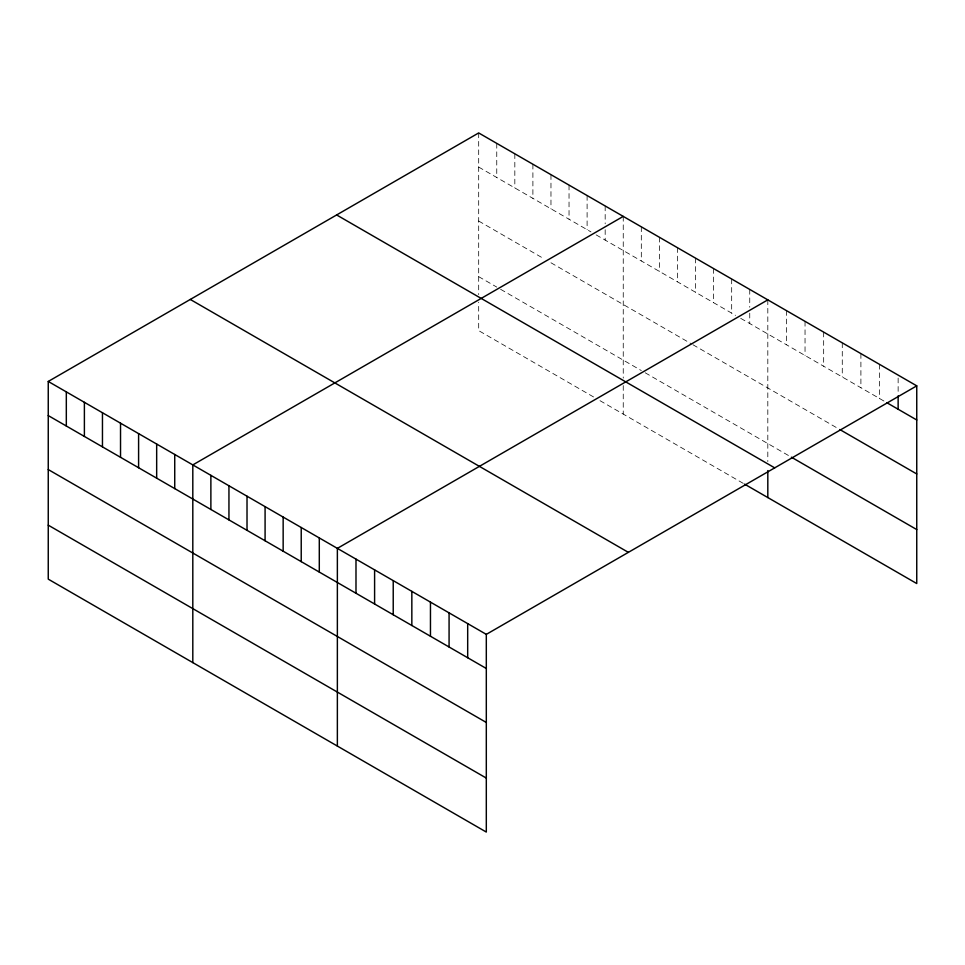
<?xml version="1.0" encoding="UTF-8"?>
<svg xmlns="http://www.w3.org/2000/svg" width="965" height="965" viewBox="0 0 965 965"><rect width="100%" height="100%" fill="white"/><g stroke="black" fill="none" stroke-linecap="round" stroke-linejoin="round"><path stroke-width="0.72" stroke-dasharray="4.83 3.62" d="M478.688 167.066L590.978 231.902M596.141 234.881L735.547 315.362M740.71 318.341L884.483 401.356M478.688 221.045L544.513 259.054M550.967 262.782L691.652 343.998M692.942 344.746L838.561 428.81M478.688 276.653L496.758 287.088M500.63 289.319L641.315 370.548M645.187 372.78L790.154 456.481M593.559 396.953L478.688 330.633L478.688 302.142M600.013 400.68L743.291 483.393M898.138 378.075L898.138 394.395M879.513 364.36L879.513 398.485M860.901 353.612L860.901 387.737M842.276 342.865L842.276 376.989M823.664 332.117L823.664 366.242M805.039 321.369L805.039 355.494M786.427 310.609L786.427 344.746M767.814 299.862L767.814 461.572M749.745 289.44L749.745 307.244M749.745 313.179L749.745 323.565M731.675 279.006L731.675 313.13M713.605 268.572L713.605 302.696M695.524 258.137L695.524 292.262M677.454 247.703L677.454 281.828M659.385 237.269L659.385 271.394M641.315 226.835L641.315 260.96M623.245 216.401L623.245 378.111M623.245 385.602L623.245 414.094M605.176 205.967L605.176 223.784M605.176 229.718L605.176 240.104M587.106 195.545L587.106 229.67M569.036 185.111L569.036 219.236M550.967 174.677L550.967 208.802M532.897 164.243L532.897 198.368M514.827 153.809L514.827 187.934M496.758 143.375L496.758 177.5M478.688 132.941L478.688 294.651"/><path stroke-width="1.45" d="M48.25 381.452L486.312 634.367L486.312 832.059L48.25 579.145L48.25 381.452L478.688 132.941L916.75 385.855L916.75 583.548L744.582 484.141M623.245 216.401L192.807 464.913L192.807 662.605M767.814 299.862L337.364 548.373L337.364 746.066M486.312 634.367L916.75 385.855M886.968 402.779L916.75 419.98M839.803 429.534L916.75 473.96M791.397 457.193L916.75 529.568M336.64 214.954L774.702 467.868M190.298 299.452L628.36 552.354M48.25 415.577L486.312 668.492M48.25 469.557L486.312 722.471M48.25 525.165L486.312 778.079M898.138 395.879L898.138 409.232M767.814 470.57L767.814 497.554M467.687 623.619L467.687 657.744M449.075 612.871L449.075 646.996M430.462 602.124L430.462 636.249M411.838 591.376L411.838 625.501M393.225 580.628L393.225 614.753M374.601 569.881L374.601 604.006M355.989 559.133L355.989 593.258M319.294 537.951L319.294 572.076M301.225 527.517L301.225 561.642M283.155 517.083L283.155 551.208M265.086 506.649L265.086 540.774M247.016 496.215L247.016 530.34M228.946 485.781L228.946 519.906M210.877 475.347L210.877 509.472M174.737 454.491L174.737 488.616M156.668 444.057L156.668 478.182M138.598 433.623L138.598 467.748M120.529 423.189L120.529 457.314M102.459 412.755L102.459 446.879M84.389 402.321L84.389 436.445M66.32 391.887L66.32 426.011"/></g></svg>
